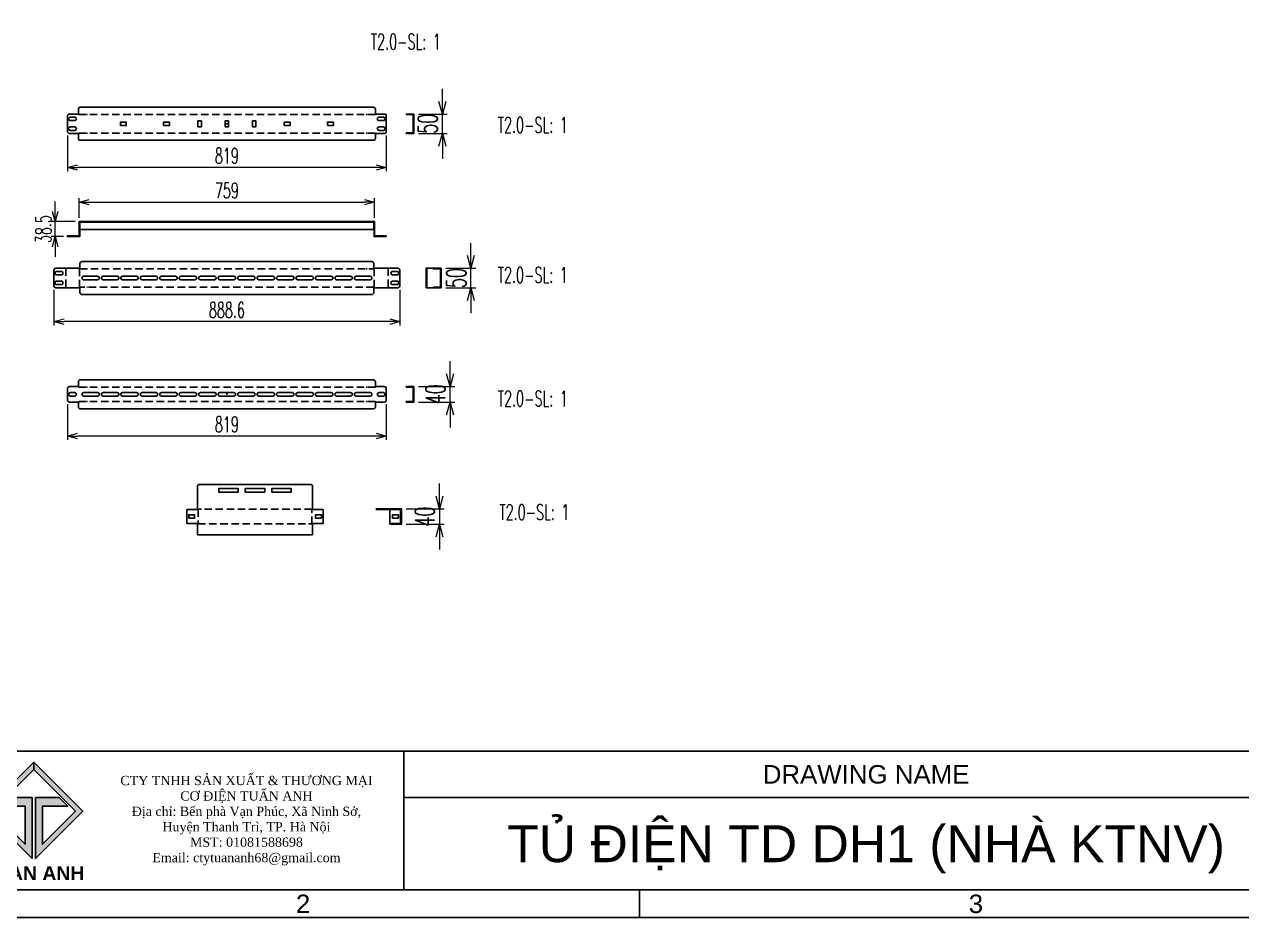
# Model space of a CAD drawing. Header units: millimetres. Extents: x 173893 to 258446, y -176540 to -123824.
# Drawn here: x 221096 to 224223, y -165708 to -163413 of the extents above; entities that cross this region are included whole.
import ezdxf
from ezdxf.enums import TextEntityAlignment as Align

# ---------------------------------------------------------------- set-up
doc = ezdxf.new("R2010")
doc.units = ezdxf.units.MM
doc.header["$LTSCALE"] = 3
doc.linetypes.add('HIDDEN', pattern=[9.525, 6.35, -3.175])
for name, color, linetype in [('@.DM. NÉT CHÍNH', 7, 'Continuous'), ('@.HIDDEN', 8, 'HIDDEN'), ('@.TEXT', 7, 'Continuous'), ('@.VISIBLE', 7, 'Continuous'), ('dim', 7, 'Continuous'), ('S-DIM', 7, 'Continuous')]:
    doc.layers.add(name, color=color, linetype=linetype)
doc.styles.add('Ann_w01', font='romans.shx', dxfattribs={"width": 0.6, "bigfont": 'chineset.shx'})
doc.styles.add('Arial', font='arial.ttf')
doc.dimstyles.new('Dim 01_SC20', dxfattribs={"dimscale": 20, "dimtxt": 2, "dimasz": 1.3, "dimexe": 0.5, "dimexo": 0.5, "dimgap": 0.5, "dimtad": 1, "dimdec": 1, "dimzin": 12, "dimdsep": 46, "dimtxsty": 'Ann_w01', "dimblk": 'OPEN30', "dimcen": 1.5, "dimclrd": 6, "dimclre": 6, "dimclrt": 3, "dimadec": 1, "dimazin": 3, "dimtm": 1e-09, "dimtfac": 1, "dimtdec": 1, "dimtix": 1, "dimtmove": 0, "dimatfit": 3, "dimldrblk": 'OPEN30', "dimfxl": 1, "dimtolj": 1, "dimlwd": 0, "dimlwe": 0, "dimarcsym": 0})
doc.dimstyles.new('Dim 01_SC25', dxfattribs={"dimscale": 25, "dimtxt": 2, "dimasz": 1.3, "dimexe": 0.5, "dimexo": 0.5, "dimgap": 0.5, "dimtad": 1, "dimdec": 1, "dimzin": 12, "dimdsep": 46, "dimtxsty": 'Ann_w01', "dimblk": 'OPEN30', "dimcen": 1.5, "dimclrd": 6, "dimclre": 6, "dimclrt": 3, "dimadec": 1, "dimazin": 3, "dimtm": 1e-09, "dimtfac": 1, "dimtdec": 1, "dimtix": 1, "dimtmove": 0, "dimatfit": 3, "dimldrblk": 'OPEN30', "dimfxl": 1, "dimtolj": 1, "dimlwd": 0, "dimlwe": 0, "dimarcsym": 0})

# ---------------------------------------------------------------- blocks, each defined once
blk = doc.blocks.new('_Open30')
at = {"color": 0, "linetype": 'ByBlock', "lineweight": -2}
for p, q in [((-1, 0.268), (0, 0)), ((0, 0), (-1, -0.268)), ((0, 0), (-1, 0))]:
    blk.add_line(p, q, dxfattribs=at)
blk = doc.blocks.new('*D269')
at = {"layer": '@.VISIBLE', "color": 6, "lineweight": 0, "transparency": 16777216}
for p, q in [((222162.5, -164624.9), (222162.5, -164592.4)), ((222077.2, -164657.4), (222175, -164657.4)), ((222162.5, -164657.4), (222162.5, -164697.4)), ((222077.2, -164697.4), (222175, -164697.4)), ((222162.5, -164729.9), (222162.5, -164762.4))]:
    blk.add_line(p, q, dxfattribs=at)
at = {"layer": 'Defpoints', "color": 0, "transparency": 16777216}
for p in [(222064.7, -164657.4), (222064.7, -164697.4), (222162.5, -164697.4)]:
    blk.add_point(p, dxfattribs=at)
at = {"layer": '@.VISIBLE', "color": 6, "lineweight": 0, "transparency": 16777216, "xscale": 32.5, "yscale": 32.5, "zscale": 32.5}
for p, rotation in [((222162.5, -164657.4), 270), ((222162.5, -164697.4), 90)]:
    blk.add_blockref('_Open30', p, dxfattribs=dict(at, rotation=rotation))
at = {"layer": '@.VISIBLE', "color": 3, "transparency": 16777216, "insert": (222125, -164677.4), "char_height": 50, "attachment_point": 5, "rotation": 90, "style": 'Ann_w01'}
blk.add_mtext('\\A1;40', dxfattribs=at)
blk = doc.blocks.new('Oval 20x9')
at = {"layer": '@.VISIBLE', "color": 2}
blk.add_lwpolyline([(-5.5, -4.5), (5.5, -4.5, 0.414214), (10, 0), (10, 0, 0.414214), (5.5, 4.5), (-5.5, 4.5, 0.414214), (-10, 0), (-10, 0, 0.414214)], format="xyb", close=True, dxfattribs=at)
blk = doc.blocks.new('*D281')
at = {"layer": 'Defpoints', "color": 0, "transparency": 16777216}
for p in [(221207, -163688.2), (222026, -163688.2), (221207, -163780.4)]:
    blk.add_point(p, dxfattribs=at)
at = {"layer": 'dim', "color": 6, "lineweight": 0, "transparency": 16777216}
for p, q in [((221207, -163698.2), (221207, -163790.4)), ((222026, -163698.2), (222026, -163790.4)), ((222000, -163780.4), (221233, -163780.4))]:
    blk.add_line(p, q, dxfattribs=at)
at = {"layer": 'dim', "color": 6, "lineweight": 0, "transparency": 16777216, "xscale": 26, "yscale": 26, "zscale": 26, "rotation": 180}
blk.add_blockref('_Open30', (221207, -163780.4), dxfattribs=at)
at = {"layer": 'dim', "color": 6, "lineweight": 0, "transparency": 16777216, "xscale": 26, "yscale": 26, "zscale": 26}
blk.add_blockref('_Open30', (222026, -163780.4), dxfattribs=at)
at = {"layer": 'dim', "color": 3, "transparency": 16777216, "insert": (221616.5, -163750.4), "char_height": 40, "attachment_point": 5, "style": 'Ann_w01'}
blk.add_mtext('\\A1;819', dxfattribs=at)
blk = doc.blocks.new('*D282')
at = {"layer": 'Defpoints', "color": 0, "transparency": 16777216}
for p in [(221172.2, -164084.6), (222060.8, -164084.6), (221172.2, -164176.7)]:
    blk.add_point(p, dxfattribs=at)
at = {"layer": 'dim', "color": 6, "lineweight": 0, "transparency": 16777216}
for p, q in [((221172.2, -164094.6), (221172.2, -164186.7)), ((222060.8, -164094.6), (222060.8, -164186.7)), ((222034.8, -164176.7), (221198.2, -164176.7))]:
    blk.add_line(p, q, dxfattribs=at)
at = {"layer": 'dim', "color": 6, "lineweight": 0, "transparency": 16777216, "xscale": 26, "yscale": 26, "zscale": 26, "rotation": 180}
blk.add_blockref('_Open30', (221172.2, -164176.7), dxfattribs=at)
at = {"layer": 'dim', "color": 6, "lineweight": 0, "transparency": 16777216, "xscale": 26, "yscale": 26, "zscale": 26}
blk.add_blockref('_Open30', (222060.8, -164176.7), dxfattribs=at)
at = {"layer": 'dim', "color": 3, "transparency": 16777216, "insert": (221616.5, -164146.7), "char_height": 40, "attachment_point": 5, "style": 'Ann_w01'}
blk.add_mtext('\\A1;888.6', dxfattribs=at)
blk = doc.blocks.new('*D283')
at = {"layer": 'Defpoints', "color": 0, "transparency": 16777216}
for p in [(221996, -163869.6), (221237, -163919.5), (221996, -163919.5)]:
    blk.add_point(p, dxfattribs=at)
at = {"layer": 'dim', "color": 6, "lineweight": 0, "transparency": 16777216}
for p, q in [((221237, -163909.5), (221237, -163859.6)), ((221263, -163869.6), (221970, -163869.6)), ((221996, -163909.5), (221996, -163859.6))]:
    blk.add_line(p, q, dxfattribs=at)
at = {"layer": 'dim', "color": 6, "lineweight": 0, "transparency": 16777216, "xscale": 26, "yscale": 26, "zscale": 26, "rotation": 180}
blk.add_blockref('_Open30', (221237, -163869.6), dxfattribs=at)
at = {"layer": 'dim', "color": 6, "lineweight": 0, "transparency": 16777216, "xscale": 26, "yscale": 26, "zscale": 26}
blk.add_blockref('_Open30', (221996, -163869.6), dxfattribs=at)
at = {"layer": 'dim', "color": 3, "transparency": 16777216, "insert": (221616.5, -163839.6), "char_height": 40, "attachment_point": 5, "style": 'Ann_w01'}
blk.add_mtext('\\A1;759', dxfattribs=at)
blk = doc.blocks.new('*D284')
at = {"layer": 'Defpoints', "color": 0, "transparency": 16777216}
for p in [(221175.2, -163919.5), (221237, -163919.5), (221207, -163958)]:
    blk.add_point(p, dxfattribs=at)
at = {"layer": 'dim', "color": 6, "lineweight": 0, "transparency": 16777216}
for p, q in [((221175.2, -163893.5), (221175.2, -163867.5)), ((221227, -163919.5), (221165.2, -163919.5)), ((221175.2, -163958), (221175.2, -163919.5)), ((221197, -163958), (221165.2, -163958)), ((221175.2, -163984), (221175.2, -164010))]:
    blk.add_line(p, q, dxfattribs=at)
at = {"layer": 'dim', "color": 6, "lineweight": 0, "transparency": 16777216, "xscale": 26, "yscale": 26, "zscale": 26}
for p, rotation in [((221175.2, -163919.5), 270), ((221175.2, -163958), 90)]:
    blk.add_blockref('_Open30', p, dxfattribs=dict(at, rotation=rotation))
at = {"layer": 'dim', "color": 3, "transparency": 16777216, "insert": (221145.2, -163938.8), "char_height": 40, "attachment_point": 5, "rotation": 90, "style": 'Ann_w01'}
blk.add_mtext('\\A1;38.5', dxfattribs=at)
blk = doc.blocks.new('*D295')
at = {"layer": 'Defpoints', "color": 0, "linetype": 'Continuous', "transparency": 16777216}
for p in [(222096.7, -163643.2), (222170.1, -163643.2), (222096.7, -163693.2)]:
    blk.add_point(p, dxfattribs=at)
at = {"layer": 'S-DIM', "color": 6, "linetype": 'ByBlock', "lineweight": 0, "transparency": 16777216}
for p, q in [((222170.1, -163610.7), (222170.1, -163578.2)), ((222109.2, -163643.2), (222182.6, -163643.2)), ((222170.1, -163693.2), (222170.1, -163643.2)), ((222109.2, -163693.2), (222182.6, -163693.2)), ((222170.1, -163725.7), (222170.1, -163758.2))]:
    blk.add_line(p, q, dxfattribs=at)
at = {"layer": 'S-DIM', "color": 6, "linetype": 'Continuous', "lineweight": 0, "transparency": 16777216, "xscale": 32.5, "yscale": 32.5, "zscale": 32.5}
for p, rotation in [((222170.1, -163643.2), 270), ((222170.1, -163693.2), 90)]:
    blk.add_blockref('_Open30', p, dxfattribs=dict(at, rotation=rotation))
at = {"layer": 'S-DIM', "color": 3, "linetype": 'Continuous', "transparency": 16777216, "insert": (222132.6, -163668.2), "char_height": 50, "attachment_point": 5, "rotation": 90, "style": 'Ann_w01'}
blk.add_mtext('\\A1;50', dxfattribs=at)
blk = doc.blocks.new('*D296')
at = {"layer": 'Defpoints', "color": 0, "linetype": 'Continuous', "transparency": 16777216}
for p in [(222166.9, -164039.6), (222243.4, -164039.6), (222166.9, -164089.6)]:
    blk.add_point(p, dxfattribs=at)
at = {"layer": 'S-DIM', "color": 6, "linetype": 'ByBlock', "lineweight": 0, "transparency": 16777216}
for p, q in [((222243.4, -164007.1), (222243.4, -163974.6)), ((222179.4, -164039.6), (222255.9, -164039.6)), ((222243.4, -164089.6), (222243.4, -164039.6)), ((222179.4, -164089.6), (222255.9, -164089.6)), ((222243.4, -164122.1), (222243.4, -164154.6))]:
    blk.add_line(p, q, dxfattribs=at)
at = {"layer": 'S-DIM', "color": 6, "linetype": 'Continuous', "lineweight": 0, "transparency": 16777216, "xscale": 32.5, "yscale": 32.5, "zscale": 32.5}
for p, rotation in [((222243.4, -164039.6), 270), ((222243.4, -164089.6), 90)]:
    blk.add_blockref('_Open30', p, dxfattribs=dict(at, rotation=rotation))
at = {"layer": 'S-DIM', "color": 3, "linetype": 'Continuous', "transparency": 16777216, "insert": (222205.9, -164064.6), "char_height": 50, "attachment_point": 5, "rotation": 90, "style": 'Ann_w01'}
blk.add_mtext('\\A1;50', dxfattribs=at)
blk = doc.blocks.new('*D297')
at = {"layer": 'Defpoints', "color": 0, "transparency": 16777216}
for p in [(221207, -164378.4), (222026, -164378.4), (221207, -164470.6)]:
    blk.add_point(p, dxfattribs=at)
at = {"layer": 'dim', "color": 6, "lineweight": 0, "transparency": 16777216}
for p, q in [((221207, -164388.4), (221207, -164480.6)), ((222026, -164388.4), (222026, -164480.6)), ((222000, -164470.6), (221233, -164470.6))]:
    blk.add_line(p, q, dxfattribs=at)
at = {"layer": 'dim', "color": 6, "lineweight": 0, "transparency": 16777216, "xscale": 26, "yscale": 26, "zscale": 26, "rotation": 180}
blk.add_blockref('_Open30', (221207, -164470.6), dxfattribs=at)
at = {"layer": 'dim', "color": 6, "lineweight": 0, "transparency": 16777216, "xscale": 26, "yscale": 26, "zscale": 26}
blk.add_blockref('_Open30', (222026, -164470.6), dxfattribs=at)
at = {"layer": 'dim', "color": 3, "transparency": 16777216, "insert": (221616.5, -164440.6), "char_height": 40, "attachment_point": 5, "style": 'Ann_w01'}
blk.add_mtext('\\A1;819', dxfattribs=at)
blk = doc.blocks.new('*D298')
at = {"layer": 'Defpoints', "color": 0, "linetype": 'Continuous', "transparency": 16777216}
for p in [(222096.7, -164343.4), (222189.8, -164343.4), (222096.7, -164383.4)]:
    blk.add_point(p, dxfattribs=at)
at = {"layer": 'S-DIM', "color": 6, "linetype": 'ByBlock', "lineweight": 0, "transparency": 16777216}
for p, q in [((222189.8, -164310.9), (222189.8, -164278.4)), ((222109.2, -164343.4), (222202.3, -164343.4)), ((222189.8, -164383.4), (222189.8, -164343.4)), ((222109.2, -164383.4), (222202.3, -164383.4)), ((222189.8, -164415.9), (222189.8, -164448.4))]:
    blk.add_line(p, q, dxfattribs=at)
at = {"layer": 'S-DIM', "color": 6, "linetype": 'Continuous', "lineweight": 0, "transparency": 16777216, "xscale": 32.5, "yscale": 32.5, "zscale": 32.5}
for p, rotation in [((222189.8, -164343.4), 270), ((222189.8, -164383.4), 90)]:
    blk.add_blockref('_Open30', p, dxfattribs=dict(at, rotation=rotation))
at = {"layer": 'S-DIM', "color": 3, "linetype": 'Continuous', "transparency": 16777216, "insert": (222152.3, -164363.4), "char_height": 50, "attachment_point": 5, "rotation": 90, "style": 'Ann_w01'}
blk.add_mtext('\\A1;40', dxfattribs=at)
blk = doc.blocks.new('A$C4dbb82d6')
at = {"layer": '@.VISIBLE'}
h = blk.add_hatch(color=30, dxfattribs=at)
h.dxf.hatch_style = 1
h.paths.add_polyline_path([(0.214, 4.973), (3.625, 1.562), (3.625, 5.973), (1.922, 5.973), (1.297, 5.348), (3.125, 5.348), (3.125, 2.593), (0.745, 4.973), (3.75, 7.978), (3.75, 8.509)])
h = blk.add_hatch(color=150, dxfattribs=at)
h.dxf.hatch_style = 1
h.paths.add_polyline_path([(6.755, 4.973), (4.375, 2.593), (4.375, 5.348), (6.203, 5.348), (5.578, 5.973), (3.875, 5.973), (3.875, 1.562), (7.286, 4.973), (3.75, 8.509), (3.75, 7.978)])
at = {"layer": '@.VISIBLE', "color": 30}
blk.add_lwpolyline([(3.625, 5.973), (3.625, 1.562), (0.214, 4.973), (3.75, 8.509), (3.75, 7.978), (0.745, 4.973), (3.125, 2.593), (3.125, 5.348), (1.297, 5.348), (1.922, 5.973)], close=True, dxfattribs=at)
at = {"layer": '@.VISIBLE', "color": 150}
blk.add_lwpolyline([(3.875, 5.973), (3.875, 1.562), (7.286, 4.973), (3.75, 8.509), (3.75, 7.978), (6.755, 4.973), (4.375, 2.593), (4.375, 5.348), (6.203, 5.348), (5.578, 5.973)], close=True, dxfattribs=at)
at = {"layer": '@.VISIBLE', "color": 30, "insert": (3.75, 0.509), "char_height": 1, "attachment_point": 5, "style": 'Ann_w01'}
blk.add_mtext_dynamic_manual_height_columns('{\\fArial|b1|i0|c0|p34;\\W1;TUAN ANH}', width=7.5, gutter_width=49.599, heights=[0], dxfattribs=at)
blk = doc.blocks.new('KHUNG BAN VE (Made by Tung)')
at = {"layer": '@.VISIBLE', "color": 8}
for p, q in [((123, 18), (123, 3)), ((123, 13), (294, 13)), ((148.5, 3), (148.5, 0))]:
    blk.add_line(p, q, dxfattribs=at)
for points in [[(0, 0), (297, 0), (297, 210), (0, 210)], [(3, 3), (294, 3), (294, 207), (3, 207)], [(3, 18), (294, 18), (294, 3), (3, 3)]]:
    blk.add_lwpolyline(points, close=True, dxfattribs=at)
at = {"xscale": 1.5, "yscale": 1.5, "zscale": 1.5}
blk.add_blockref('A$C4dbb82d6', (77.375, 4.041), dxfattribs=at)
at = {"layer": '@.TEXT', "color": 2, "style": 'Arial'}
blk.add_text('DRAWING NAME', height=2, dxfattribs=at).set_placement((173, 15.5), align=Align.MIDDLE_CENTER)
at = {"layer": '@.TEXT', "color": 1, "style": 'Arial'}
for s, p in [('2', (112.125, 1.5)), ('3', (184.875, 1.5))]:
    blk.add_text(s, height=2, dxfattribs=at).set_placement(p, align=Align.MIDDLE_CENTER)
for tag, height, p in [('DESIGNER_NAME', 2, (38, 15.5)), ('PROJECT_CODE', 2, (258.5, 15.5)), ('SCALE', 2, (289, 15.5)), ('APPROVED_NAME', 2, (38, 10.5)), ('CUSTOMER_NAME', 2, (258.5, 10.5)), ('PAGE', 2, (289, 10.5)), ('DRAWING_NAME', 4, (173, 8)), ('TOTAL', 2, (289, 5.5))]:
    blk.add_attdef(tag, text='', height=height, dxfattribs=at).set_placement(p, align=Align.MIDDLE_CENTER)
at = {"layer": '@.VISIBLE', "color": 30, "insert": (106, 10.5), "char_height": 1, "attachment_point": 5, "style": 'Ann_w01'}
blk.add_mtext_dynamic_manual_height_columns('{\\fTimes New Roman|b0|i0|c0|p18;\\W1;CTY TNHH SẢN XUẤT & THƯƠNG MẠI CƠ ĐIỆN TUẤN ANH\\PĐịa chỉ: Bến phà Vạn Phúc, Xã Ninh Sở, Huyện Thanh Trì, TP. Hà Nội\\PMST: 01081588698\\PEmail: ctytuananh68@gmail.com}', width=28.70976, gutter_width=99.197, heights=[0], dxfattribs=at)

msp = doc.modelspace()

# ---------------------------------------------------------------- linework, layer by layer
for p, q in [((222128.44, -164052.07), (222129.94, -164052.07)), ((222129.94, -164039.57), (222129.94, -164089.57)), ((222128.44, -164077.07), (222129.94, -164077.07))]:
    msp.add_line(p, q)
msp.add_lwpolyline([(222128.44, -164089.57), (222166.94, -164089.57), (222166.94, -164039.57), (222128.44, -164039.57)], close=True)
msp.add_lwpolyline([(222146.94, -164039.57), (222146.94, -164041.07), (222165.44, -164041.07), (222165.44, -164088.07), (222146.94, -164088.07), (222146.94, -164089.57)])
at = {"layer": '@.DM. NÉT CHÍNH', "linetype": 'Continuous'}
for points in [[(221343, -163672.71), (221358, -163672.71), (221358, -163663.71), (221343, -163663.71)], [(221454, -163672.71), (221469, -163672.71), (221469, -163663.71), (221454, -163663.71)], [(221542, -163675.71), (221551, -163675.71), (221551, -163660.71), (221542, -163660.71)], [(221612, -163675.71), (221621, -163675.71), (221621, -163660.71), (221612, -163660.71)], [(221682, -163675.71), (221691, -163675.71), (221691, -163660.71), (221682, -163660.71)], [(221764, -163672.71), (221779, -163672.71), (221779, -163663.71), (221764, -163663.71)], [(221875, -163672.71), (221890, -163672.71), (221890, -163663.71), (221875, -163663.71)]]:
    msp.add_lwpolyline(points, close=True, dxfattribs=at)
at = {"layer": '@.HIDDEN', "linetype": 'HIDDEN'}
for p, q in [((221615, -163668.21), (221618, -163668.21)), ((221616.5, -163666.71), (221616.5, -163669.71)), ((221202.4, -164039.57), (221202.4, -164089.57)), ((222030.6, -164039.57), (222030.6, -164089.57)), ((221615, -164363.41), (221618, -164363.41)), ((221616.5, -164361.91), (221616.5, -164364.91))]:
    msp.add_line(p, q, dxfattribs=at)
for points in [[(221998, -163644.51), (221235, -163644.51)], [(221998, -163691.91), (221235, -163691.91)], [(221998, -164344.71), (221235, -164344.71)], [(221998, -164382.11), (221235, -164382.11)]]:
    msp.add_lwpolyline(points, dxfattribs=at)
msp.add_lwpolyline([(221994.7, -164088.27), (221238.3, -164088.27), (221238.3, -164040.87), (221994.7, -164040.87)], close=True, dxfattribs=at)
at = {"layer": '@.HIDDEN'}
msp.add_lwpolyline([(221542.49, -164696.14), (221835.09, -164696.14), (221835.09, -164658.74), (221542.49, -164658.74)], close=True, dxfattribs=at)
at = {"layer": '@.VISIBLE'}
for p, q in [((221235, -163643.21), (221235, -163644.51)), ((221998, -163643.21), (221998, -163644.51)), ((222076.72, -163643.21), (222076.72, -163644.71)), ((222096.72, -163655.71), (222095.22, -163655.71)), ((222096.72, -163680.71), (222095.22, -163680.71)), ((221235, -163693.21), (221235, -163691.91)), ((221998, -163693.21), (221998, -163691.91)), ((222076.72, -163691.71), (222076.72, -163693.21)), ((221239, -164039.57), (221239, -164040.87)), ((221994, -164039.57), (221994, -164040.87)), ((221239, -164089.57), (221239, -164088.27)), ((221994, -164089.57), (221994, -164088.27)), ((221235, -164343.41), (221235, -164344.71)), ((221998, -164343.41), (221998, -164344.71)), ((222076.72, -164343.41), (222076.72, -164344.91)), ((222096.72, -164363.41), (222095.22, -164363.41)), ((222096.72, -164363.41), (222095.22, -164363.41)), ((221235, -164383.41), (221235, -164382.11)), ((221998, -164383.41), (221998, -164382.11)), ((222076.72, -164381.91), (222076.72, -164383.41)), ((221542.49, -164659.24), (221540.79, -164659.24)), ((221542.49, -164664.3), (221542.49, -164666.3)), ((221549.45, -164658.74), (221551.45, -164658.74)), ((221828.13, -164658.74), (221826.13, -164658.74)), ((221835.09, -164659.24), (221836.79, -164659.24)), ((221835.09, -164664.3), (221835.09, -164666.3)), ((221999.72, -164657.44), (221999.72, -164659.44)), ((222014.72, -164657.44), (222014.72, -164659.44)), ((221542.49, -164695.64), (221540.79, -164695.64)), ((221542.49, -164690.57), (221542.49, -164688.57)), ((221549.45, -164696.14), (221551.45, -164696.14)), ((221828.13, -164696.14), (221826.13, -164696.14)), ((221835.09, -164690.57), (221835.09, -164688.57)), ((221835.09, -164695.64), (221836.79, -164695.64)), ((222034.72, -164697.44), (222034.72, -164695.44))]:
    msp.add_line(p, q, dxfattribs=at)
at = {"layer": '@.VISIBLE', "color": 1}
for p, q in [((221256.37, -163644.51), (221258.37, -163644.51)), ((221976.62, -163644.51), (221974.62, -163644.51)), ((221256.37, -163691.91), (221258.37, -163691.91)), ((221976.62, -163691.91), (221974.62, -163691.91)), ((221202.4, -164051.71), (221202.4, -164053.71)), ((221238.3, -164051.71), (221238.3, -164053.71)), ((221256.37, -164040.87), (221258.37, -164040.87)), ((221976.62, -164040.87), (221974.62, -164040.87)), ((221994.7, -164051.71), (221994.7, -164053.71)), ((222030.6, -164051.71), (222030.6, -164053.71)), ((221202.4, -164077.42), (221202.4, -164075.42)), ((221238.3, -164077.42), (221238.3, -164075.42)), ((221256.37, -164088.27), (221258.37, -164088.27)), ((221976.62, -164088.27), (221974.62, -164088.27)), ((221994.7, -164077.42), (221994.7, -164075.42)), ((222030.6, -164077.42), (222030.6, -164075.42)), ((221256.37, -164344.71), (221258.37, -164344.71)), ((221976.62, -164344.71), (221974.62, -164344.71)), ((221256.37, -164382.11), (221258.37, -164382.11)), ((221976.62, -164382.11), (221974.62, -164382.11))]:
    msp.add_line(p, q, dxfattribs=at)
at = {"layer": '@.VISIBLE'}
for points in [[(221235, -163643.21), (221212, -163643.21, 0.4142136), (221207, -163648.21), (221207, -163688.21, 0.4142136), (221212, -163693.21), (221235, -163693.21)], [(221998, -163643.21), (221998, -163630.81, 0.4142136), (221993, -163625.81), (221240, -163625.81, 0.4142136), (221235, -163630.81), (221235, -163643.21)], [(221998, -163693.21), (222021, -163693.21, 0.4142136), (222026, -163688.21), (222026, -163648.21, 0.4142136), (222021, -163643.21), (221998, -163643.21)], [(221235, -163693.21), (221235, -163705.61, 0.4142136), (221240, -163710.61), (221993, -163710.61, 0.4142136), (221998, -163705.61), (221998, -163693.21)], [(221994, -164039.57), (221994, -164027.17, 0.4142136), (221989, -164022.17), (221244, -164022.17, 0.4142136), (221239, -164027.17), (221239, -164039.57)], [(221239, -164039.57), (221177.2, -164039.57, 0.4142136), (221172.2, -164044.57), (221172.2, -164084.57, 0.4142136), (221177.2, -164089.57), (221239, -164089.57)], [(221994, -164089.57), (222055.8, -164089.57, 0.4142136), (222060.8, -164084.57), (222060.8, -164044.57, 0.4142136), (222055.8, -164039.57), (221994, -164039.57)], [(221239, -164089.57), (221239, -164101.97, 0.4142136), (221244, -164106.97), (221989, -164106.97, 0.4142136), (221994, -164101.97), (221994, -164089.57)], [(221998, -164343.41), (221998, -164331.01, 0.4142136), (221993, -164326.01), (221240, -164326.01, 0.4142136), (221235, -164331.01), (221235, -164343.41)], [(221235, -164343.41), (221212, -164343.41, 0.4142136), (221207, -164348.41), (221207, -164378.41, 0.4142136), (221212, -164383.41), (221235, -164383.41)], [(221998, -164383.41), (222021, -164383.41, 0.4142136), (222026, -164378.41), (222026, -164348.41, 0.4142136), (222021, -164343.41), (221998, -164343.41)], [(221235, -164383.41), (221235, -164395.81, 0.4142136), (221240, -164400.81), (221993, -164400.81, 0.4142136), (221998, -164395.81), (221998, -164383.41)], [(221864.19, -164659.24), (221836.79, -164659.24), (221836.79, -164600.04, 0.4142136), (221831.79, -164595.04), (221545.79, -164595.04, 0.4142136), (221540.79, -164600.04), (221540.79, -164659.24), (221513.39, -164659.24)]]:
    msp.add_lwpolyline(points, format="xyb", dxfattribs=at)
for points in [[(222076.72, -163643.21), (222096.72, -163643.21), (222096.72, -163693.21), (222076.72, -163693.21)], [(222076.72, -163644.71), (222095.22, -163644.71), (222095.22, -163691.71), (222076.72, -163691.71)], [(221239, -163921.01), (221239, -163939.51), (221994, -163939.51), (221994, -163921.01)], [(222076.72, -164343.41), (222096.72, -164343.41), (222096.72, -164383.41), (222076.72, -164383.41)], [(222076.72, -164344.91), (222095.22, -164344.91), (222095.22, -164381.91), (222076.72, -164381.91)], [(221513.39, -164659.24), (221513.39, -164695.64)], [(221864.19, -164695.64), (221864.19, -164659.24)], [(222034.72, -164697.44), (222064.72, -164697.44), (222064.72, -164657.44), (221999.72, -164657.44)], [(222034.72, -164695.44), (222062.72, -164695.44), (222062.72, -164659.44), (221999.72, -164659.44)], [(222034.72, -164659.44), (222034.72, -164695.44)], [(221540.79, -164724.84), (221540.79, -164695.64), (221513.39, -164695.64)], [(221836.79, -164724.84), (221836.79, -164695.64), (221864.19, -164695.64)], [(221540.79, -164724.84), (221836.79, -164724.84)]]:
    msp.add_lwpolyline(points, dxfattribs=at)
for points in [[(222026, -163956.51), (221996, -163956.51), (221996, -163919.51), (221237, -163919.51), (221237, -163956.51), (221207, -163956.51), (221207, -163958.01), (221238.5, -163958.01), (221238.5, -163921.01), (221994.5, -163921.01), (221994.5, -163958.01), (222026, -163958.01)], [(221645.79, -164614.54), (221595.79, -164614.54), (221595.79, -164605.54), (221645.79, -164605.54)], [(221663.79, -164614.54), (221713.79, -164614.54), (221713.79, -164605.54), (221663.79, -164605.54)], [(221731.79, -164614.54), (221781.79, -164614.54), (221781.79, -164605.54), (221731.79, -164605.54)], [(221518.39, -164681.94), (221533.39, -164681.94), (221533.39, -164672.94), (221518.39, -164672.94)], [(221518.39, -164681.94), (221533.39, -164681.94), (221533.39, -164672.94), (221518.39, -164672.94)], [(221859.19, -164681.94), (221844.19, -164681.94), (221844.19, -164672.94), (221859.19, -164672.94)], [(221859.19, -164681.94), (221844.19, -164681.94), (221844.19, -164672.94), (221859.19, -164672.94)], [(222057.22, -164681.94), (222042.22, -164681.94), (222042.22, -164672.94), (222057.22, -164672.94)]]:
    msp.add_lwpolyline(points, close=True, dxfattribs=at)
for points in [[(221248.5, -164069.07), (221284.5, -164069.07, 0.4142136), (221289, -164064.57), (221289, -164064.57, 0.4142136), (221284.5, -164060.07), (221248.5, -164060.07, 0.4142136), (221244, -164064.57), (221244, -164064.57, 0.4142136)], [(221298.5, -164069.07), (221334.5, -164069.07, 0.4142136), (221339, -164064.57), (221339, -164064.57, 0.4142136), (221334.5, -164060.07), (221298.5, -164060.07, 0.4142136), (221294, -164064.57), (221294, -164064.57, 0.4142136)], [(221348.5, -164069.07), (221384.5, -164069.07, 0.4142136), (221389, -164064.57), (221389, -164064.57, 0.4142136), (221384.5, -164060.07), (221348.5, -164060.07, 0.4142136), (221344, -164064.57), (221344, -164064.57, 0.4142136)], [(221398.5, -164069.07), (221434.5, -164069.07, 0.4142136), (221439, -164064.57), (221439, -164064.57, 0.4142136), (221434.5, -164060.07), (221398.5, -164060.07, 0.4142136), (221394, -164064.57), (221394, -164064.57, 0.4142136)], [(221448.5, -164069.07), (221484.5, -164069.07, 0.4142136), (221489, -164064.57), (221489, -164064.57, 0.4142136), (221484.5, -164060.07), (221448.5, -164060.07, 0.4142136), (221444, -164064.57), (221444, -164064.57, 0.4142136)], [(221498.5, -164069.07), (221534.5, -164069.07, 0.4142136), (221539, -164064.57), (221539, -164064.57, 0.4142136), (221534.5, -164060.07), (221498.5, -164060.07, 0.4142136), (221494, -164064.57), (221494, -164064.57, 0.4142136)], [(221548.5, -164069.07), (221584.5, -164069.07, 0.4142136), (221589, -164064.57), (221589, -164064.57, 0.4142136), (221584.5, -164060.07), (221548.5, -164060.07, 0.4142136), (221544, -164064.57), (221544, -164064.57, 0.4142136)], [(221598.5, -164069.07), (221634.5, -164069.07, 0.4142136), (221639, -164064.57), (221639, -164064.57, 0.4142136), (221634.5, -164060.07), (221598.5, -164060.07, 0.4142136), (221594, -164064.57), (221594, -164064.57, 0.4142136)], [(221648.5, -164069.07), (221684.5, -164069.07, 0.4142136), (221689, -164064.57), (221689, -164064.57, 0.4142136), (221684.5, -164060.07), (221648.5, -164060.07, 0.4142136), (221644, -164064.57), (221644, -164064.57, 0.4142136)], [(221698.5, -164069.07), (221734.5, -164069.07, 0.4142136), (221739, -164064.57), (221739, -164064.57, 0.4142136), (221734.5, -164060.07), (221698.5, -164060.07, 0.4142136), (221694, -164064.57), (221694, -164064.57, 0.4142136)], [(221748.5, -164069.07), (221784.5, -164069.07, 0.4142136), (221789, -164064.57), (221789, -164064.57, 0.4142136), (221784.5, -164060.07), (221748.5, -164060.07, 0.4142136), (221744, -164064.57), (221744, -164064.57, 0.4142136)], [(221798.5, -164069.07), (221834.5, -164069.07, 0.4142136), (221839, -164064.57), (221839, -164064.57, 0.4142136), (221834.5, -164060.07), (221798.5, -164060.07, 0.4142136), (221794, -164064.57), (221794, -164064.57, 0.4142136)], [(221848.5, -164069.07), (221884.5, -164069.07, 0.4142136), (221889, -164064.57), (221889, -164064.57, 0.4142136), (221884.5, -164060.07), (221848.5, -164060.07, 0.4142136), (221844, -164064.57), (221844, -164064.57, 0.4142136)], [(221898.5, -164069.07), (221934.5, -164069.07, 0.4142136), (221939, -164064.57), (221939, -164064.57, 0.4142136), (221934.5, -164060.07), (221898.5, -164060.07, 0.4142136), (221894, -164064.57), (221894, -164064.57, 0.4142136)], [(221948.5, -164069.07), (221984.5, -164069.07, 0.4142136), (221989, -164064.57), (221989, -164064.57, 0.4142136), (221984.5, -164060.07), (221948.5, -164060.07, 0.4142136), (221944, -164064.57), (221944, -164064.57, 0.4142136)], [(221248.5, -164367.91), (221284.5, -164367.91, 0.4142136), (221289, -164363.41), (221289, -164363.41, 0.4142136), (221284.5, -164358.91), (221248.5, -164358.91, 0.4142136), (221244, -164363.41), (221244, -164363.41, 0.4142136)], [(221298.5, -164367.91), (221334.5, -164367.91, 0.4142136), (221339, -164363.41), (221339, -164363.41, 0.4142136), (221334.5, -164358.91), (221298.5, -164358.91, 0.4142136), (221294, -164363.41), (221294, -164363.41, 0.4142136)], [(221348.5, -164367.91), (221384.5, -164367.91, 0.4142136), (221389, -164363.41), (221389, -164363.41, 0.4142136), (221384.5, -164358.91), (221348.5, -164358.91, 0.4142136), (221344, -164363.41), (221344, -164363.41, 0.4142136)], [(221398.5, -164367.91), (221434.5, -164367.91, 0.4142136), (221439, -164363.41), (221439, -164363.41, 0.4142136), (221434.5, -164358.91), (221398.5, -164358.91, 0.4142136), (221394, -164363.41), (221394, -164363.41, 0.4142136)], [(221448.5, -164367.91), (221484.5, -164367.91, 0.4142136), (221489, -164363.41), (221489, -164363.41, 0.4142136), (221484.5, -164358.91), (221448.5, -164358.91, 0.4142136), (221444, -164363.41), (221444, -164363.41, 0.4142136)], [(221498.5, -164367.91), (221534.5, -164367.91, 0.4142136), (221539, -164363.41), (221539, -164363.41, 0.4142136), (221534.5, -164358.91), (221498.5, -164358.91, 0.4142136), (221494, -164363.41), (221494, -164363.41, 0.4142136)], [(221548.5, -164367.91), (221584.5, -164367.91, 0.4142136), (221589, -164363.41), (221589, -164363.41, 0.4142136), (221584.5, -164358.91), (221548.5, -164358.91, 0.4142136), (221544, -164363.41), (221544, -164363.41, 0.4142136)], [(221598.5, -164367.91), (221634.5, -164367.91, 0.4142136), (221639, -164363.41), (221639, -164363.41, 0.4142136), (221634.5, -164358.91), (221598.5, -164358.91, 0.4142136), (221594, -164363.41), (221594, -164363.41, 0.4142136)], [(221648.5, -164367.91), (221684.5, -164367.91, 0.4142136), (221689, -164363.41), (221689, -164363.41, 0.4142136), (221684.5, -164358.91), (221648.5, -164358.91, 0.4142136), (221644, -164363.41), (221644, -164363.41, 0.4142136)], [(221698.5, -164367.91), (221734.5, -164367.91, 0.4142136), (221739, -164363.41), (221739, -164363.41, 0.4142136), (221734.5, -164358.91), (221698.5, -164358.91, 0.4142136), (221694, -164363.41), (221694, -164363.41, 0.4142136)], [(221748.5, -164367.91), (221784.5, -164367.91, 0.4142136), (221789, -164363.41), (221789, -164363.41, 0.4142136), (221784.5, -164358.91), (221748.5, -164358.91, 0.4142136), (221744, -164363.41), (221744, -164363.41, 0.4142136)], [(221798.5, -164367.91), (221834.5, -164367.91, 0.4142136), (221839, -164363.41), (221839, -164363.41, 0.4142136), (221834.5, -164358.91), (221798.5, -164358.91, 0.4142136), (221794, -164363.41), (221794, -164363.41, 0.4142136)], [(221848.5, -164367.91), (221884.5, -164367.91, 0.4142136), (221889, -164363.41), (221889, -164363.41, 0.4142136), (221884.5, -164358.91), (221848.5, -164358.91, 0.4142136), (221844, -164363.41), (221844, -164363.41, 0.4142136)], [(221898.5, -164367.91), (221934.5, -164367.91, 0.4142136), (221939, -164363.41), (221939, -164363.41, 0.4142136), (221934.5, -164358.91), (221898.5, -164358.91, 0.4142136), (221894, -164363.41), (221894, -164363.41, 0.4142136)], [(221948.5, -164367.91), (221984.5, -164367.91, 0.4142136), (221989, -164363.41), (221989, -164363.41, 0.4142136), (221984.5, -164358.91), (221948.5, -164358.91, 0.4142136), (221944, -164363.41), (221944, -164363.41, 0.4142136)]]:
    msp.add_lwpolyline(points, format="xyb", close=True, dxfattribs=at)

# ---------------------------------------------------------------- block references
ref = msp.add_blockref('KHUNG BAN VE (Made by Tung)', (219148.23, -165708.16), dxfattribs=dict(at, xscale=23.76, yscale=23.76, zscale=23.76))
ref.add_attrib('DRAWING_NAME', 'TỦ ĐIỆN TD DH1 (NHÀ KTNV)', dxfattribs={"layer": '@.TEXT', "color": 1, "height": 95.04, "style": 'Arial'}).set_placement((223258.71, -165518.08), align=Align.MIDDLE_CENTER)
for p in [(221220, -163655.71), (221220, -163680.71), (221185.2, -164052.07), (221185.2, -164077.07), (221220, -164363.41), (221220, -164363.41)]:
    msp.add_blockref('Oval 20x9', p, dxfattribs=at)
at = {"layer": '@.VISIBLE', "xscale": -1}
for p in [(222013, -163655.71), (222013, -163680.71), (222047.8, -164052.07), (222047.8, -164077.07), (222013, -164363.41), (222013, -164363.41)]:
    msp.add_blockref('Oval 20x9', p, dxfattribs=at)

# ---------------------------------------------------------------- texts
at = {"layer": '@.DM. NÉT CHÍNH', "color": 1, "style": 'Ann_w01', "width": 0.6}
msp.add_text('T2.0-SL: 1', height=40, dxfattribs=at).set_placement((222406.29, -164666.32), align=Align.MIDDLE_CENTER)
at = {"layer": '@.VISIBLE', "color": 1, "style": 'Ann_w01', "width": 0.6}
for p in [(222075.89, -163457.18), (222402.1, -163671.28), (222402.1, -164056.69), (222402.1, -164374.35)]:
    msp.add_text('T2.0-SL: 1', height=40, dxfattribs=at).set_placement(p, align=Align.MIDDLE_CENTER)

# ---------------------------------------------------------------- dimensions: what is measured, and where the dimension line sits
at = {"layer": '@.VISIBLE'}
dim = msp.add_linear_dim(base=(222162.5, -164697.44), p1=(222064.72, -164657.44), p2=(222064.72, -164697.44), angle=90, dimstyle='Dim 01_SC25', dxfattribs=at)
dim.commit()
dim.dimension.update_dxf_attribs({"geometry": '*D269', "text_midpoint": (222125, -164677.44)})
at = {"layer": 'dim'}
for base, p1, p2, picture, middle in [((221207, -163780.37), (222026, -163688.21), (221207, -163688.21), '*D281', (221616.5, -163750.37)), ((221996, -163869.59), (221237, -163919.51), (221996, -163919.51), '*D283', (221616.5, -163839.59)), ((221172.2, -164176.73), (222060.8, -164084.57), (221172.2, -164084.57), '*D282', (221616.5, -164146.73)), ((221207, -164470.58), (222026, -164378.41), (221207, -164378.41), '*D297', (221616.5, -164440.58))]:
    dim = msp.add_linear_dim(base=base, p1=p1, p2=p2, dimstyle='Dim 01_SC20', dxfattribs=at)
    dim.commit()
    dim.dimension.update_dxf_attribs({"geometry": picture, "text_midpoint": middle})
dim = msp.add_linear_dim(base=(221175.17, -163919.51), p1=(221207, -163958.01), p2=(221237, -163919.51), angle=90, dimstyle='Dim 01_SC20', dxfattribs=at)
dim.commit()
dim.dimension.update_dxf_attribs({"geometry": '*D284', "text_midpoint": (221145.17, -163938.76)})
at = {"layer": 'S-DIM', "linetype": 'Continuous'}
for base, p1, p2, picture, middle in [((222170.14, -163643.21), (222096.72, -163693.21), (222096.72, -163643.21), '*D295', (222132.64, -163668.21)), ((222243.44, -164039.57), (222166.94, -164089.57), (222166.94, -164039.57), '*D296', (222205.94, -164064.57)), ((222189.8, -164343.41), (222096.72, -164383.41), (222096.72, -164343.41), '*D298', (222152.3, -164363.41))]:
    dim = msp.add_linear_dim(base=base, p1=p1, p2=p2, angle=90, dimstyle='Dim 01_SC25', override={"dimfxl": 5, "dimarcsym": 1}, dxfattribs=at)
    dim.commit()
    dim.dimension.update_dxf_attribs({"geometry": picture, "text_midpoint": middle})

doc.saveas('drawing.dxf')
